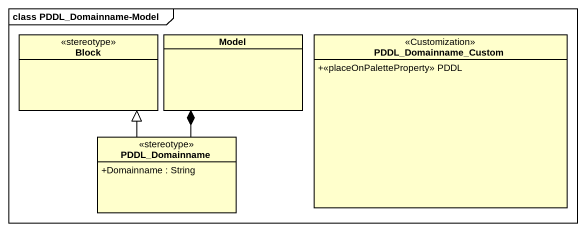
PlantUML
@startuml
mainframe class PDDL_Domainname-Model
hide circle
hide empty members
skinparam classAttributeIconSize 0
class Block <<stereotype>>
class Model
class PDDL_Domainname_Custom <<Customization>> {
  +<<placeOnPaletteProperty>> PDDL
}
class PDDL_Domainname <<stereotype>> {
  +Domainname : String
}
PDDL_Domainname -up-|> Block
PDDL_Domainname -up-* Model
@enduml
